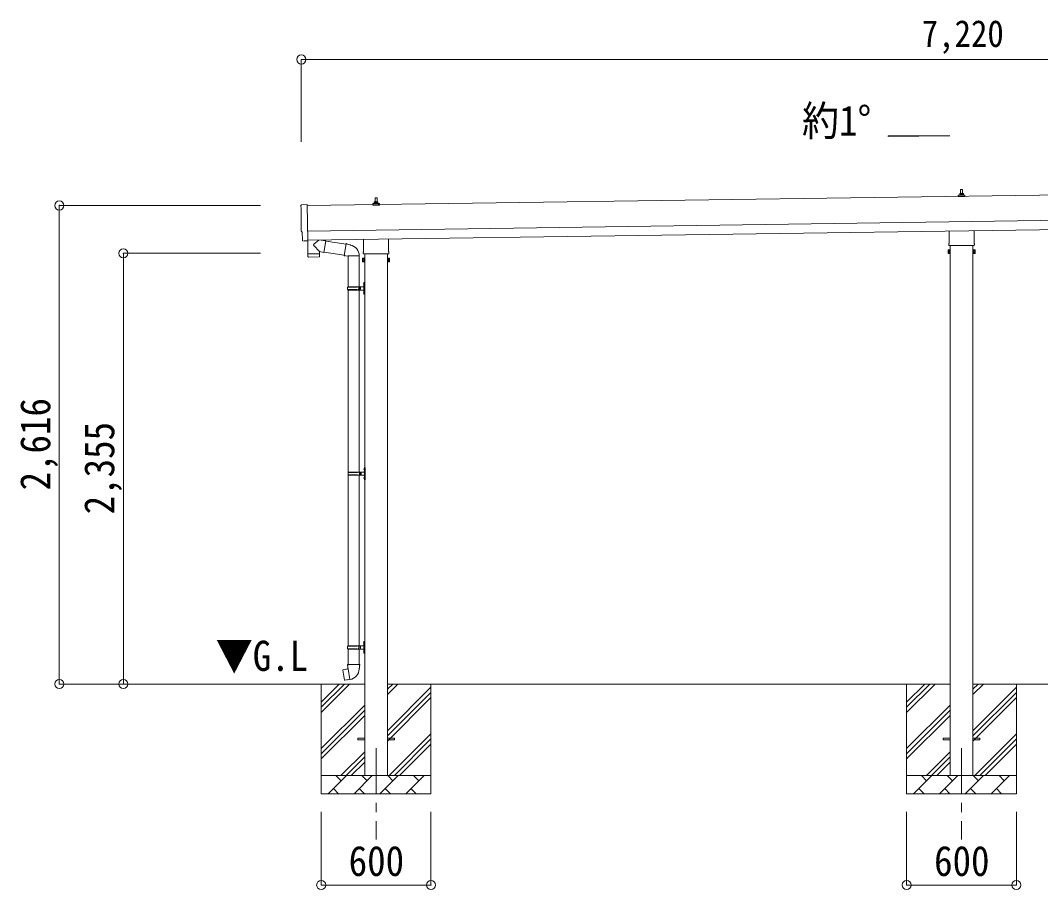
# Model space of a CAD drawing. Units: millimetres at full size, sheet at 1:50. Extents: x -14053 to 14053, y -9700 to 9700.
# Drawn here: x -1710 to 3867, y -6079 to -1327 of the extents above; entities that cross this region are included whole.
import ezdxf
from ezdxf.enums import TextEntityAlignment as Align

# ---------------------------------------------------------------- set-up
doc = ezdxf.new("R2010")
doc.units = ezdxf.units.MM
doc.header["$LTSCALE"] = 50
doc.header["$PDMODE"] = 32
doc.header["$PDSIZE"] = 50
doc.linetypes.add('CHAIN1', pattern=[8, 5, -1, 1, -1])
for name, color, linetype, lineweight in [('0-1_Defpoints', 7, 'CHAIN1', 9), ('0-2_TEXT1', 4, 'Continuous', 9), ('0-3_SHAPE', 7, 'Continuous', 9), ('0-7_PARTS2', 7, 'Continuous', 9), ('0-8_TABLE1', 6, 'Continuous', 9), ('0-9_DIM1', 7, 'Continuous', 9)]:
    doc.layers.add(name, color=color, linetype=linetype, lineweight=lineweight)
doc.styles.add('ＭＳ ゴシック', font='')
doc.styles.get('ＭＳ ゴシック').set_extended_font_data('MS Gothic')

msp = doc.modelspace()

# ---------------------------------------------------------------- linework, layer by layer
at = {"layer": '0-1_Defpoints'}
for p, q in [((234.55, -5305.37), (234.55, -5805.37)), ((3434.55, -5305.37), (3434.55, -5805.37))]:
    msp.add_line(p, q, dxfattribs=at)
at = {"layer": '0-2_TEXT1'}
for p, q in [((3369.73, -1957.71), (3033.73, -1962.51)), ((5676.74, -2256.21), (-141.85, -2339.33)), ((3416.3, -2290.9), (3416.3, -2283.18)), ((3416.68, -2282.4), (3452.41, -2282.4)), ((3417.06, -2282.21), (3423.78, -2280.58)), ((3424.16, -2280.4), (3444.93, -2280.4)), ((3424.55, -2279.61), (3424.55, -2275.4)), ((3425.55, -2275.4), (3443.55, -2275.4)), ((3428.55, -2275.4), (3429.27, -2251.87)), ((3430.27, -2250.9), (3438.82, -2250.9)), ((3439.82, -2251.87), (3440.55, -2275.4)), ((3444.55, -2279.61), (3444.55, -2275.4)), ((3452.03, -2282.21), (3445.31, -2280.58)), ((3452.8, -2290.9), (3452.8, -2283.18)), ((-173.47, -2336.35), (-141.93, -2334.25)), ((-141.93, -2334.25), (-139.08, -2533.08)), ((216.3, -2336.61), (216.3, -2328.9)), ((252.8, -2336.61), (216.3, -2336.61)), ((216.68, -2328.11), (252.41, -2328.11)), ((217.06, -2327.93), (223.78, -2326.3)), ((224.16, -2326.11), (244.93, -2326.11)), ((224.55, -2325.32), (224.55, -2321.11)), ((225.55, -2321.11), (243.55, -2321.11)), ((228.55, -2321.11), (229.27, -2297.59)), ((230.27, -2296.61), (238.82, -2296.61)), ((239.82, -2297.59), (240.55, -2321.11)), ((244.55, -2325.32), (244.55, -2321.11)), ((252.03, -2327.93), (245.31, -2326.3)), ((252.8, -2336.61), (252.8, -2328.9)), ((3452.8, -2290.9), (3416.3, -2290.9)), ((-139.85, -2479.32), (5678.74, -2396.2)), ((-139.14, -2529.32), (5679.45, -2446.19)), ((3366.25, -2544.89), (3366.25, -2479.24)), ((3502.85, -2477.29), (3502.85, -2544.89)), ((-158.72, -2533.36), (-165.64, -2533.1)), ((166.25, -2590.6), (166.25, -2524.95)), ((302.85, -2523), (302.85, -2590.6)), ((3364.55, -2553.66), (3364.55, -2548.16)), ((3502.48, -2557.16), (3366.61, -2557.16)), ((3372.05, -2557.16), (3372.05, -5455.37)), ((3497.05, -5455.37), (3497.05, -2557.16)), ((3504.55, -2548.16), (3504.55, -2553.66)), ((164.55, -2599.37), (164.55, -2593.87)), ((302.48, -2602.87), (166.61, -2602.87)), ((172.05, -2602.87), (172.05, -5455.37)), ((297.05, -2602.87), (297.05, -5455.37)), ((304.55, -2593.87), (304.55, -2599.37)), ((3360.55, -2583.16), (3361.3, -2581.84)), ((3360.55, -2583.16), (3360.55, -2600.16)), ((3360.55, -2600.16), (3361.3, -2601.47)), ((3367.55, -2581.84), (3361.3, -2581.84)), ((3367.55, -2586.75), (3361.3, -2586.75)), ((3367.55, -2596.57), (3361.3, -2596.57)), ((3367.55, -2601.47), (3361.3, -2601.47)), ((3367.55, -2601.47), (3367.55, -2581.84)), ((3367.55, -2582.46), (3370.05, -2582.46)), ((3370.05, -2600.86), (3367.55, -2600.86)), ((3497.05, -2602.16), (3499.05, -2602.16)), ((3501.55, -2582.46), (3499.05, -2582.46)), ((3499.05, -2600.86), (3501.55, -2600.86)), ((3501.55, -2601.47), (3501.55, -2581.84)), ((3501.55, -2581.84), (3507.79, -2581.84)), ((3501.55, -2586.75), (3507.79, -2586.75)), ((3501.55, -2596.57), (3507.79, -2596.57)), ((3501.55, -2601.47), (3507.79, -2601.47)), ((3508.55, -2583.16), (3507.79, -2581.84)), ((3508.55, -2600.16), (3507.79, -2601.47)), ((3508.55, -2583.16), (3508.55, -2600.16)), ((160.55, -2628.87), (161.3, -2627.56)), ((160.55, -2628.87), (160.55, -2645.87)), ((160.55, -2645.87), (161.3, -2647.19)), ((167.55, -2627.56), (161.3, -2627.56)), ((167.55, -2632.46), (161.3, -2632.46)), ((167.55, -2642.28), (161.3, -2642.28)), ((167.55, -2647.19), (161.3, -2647.19)), ((167.55, -2647.19), (167.55, -2627.56)), ((167.55, -2628.17), (170.05, -2628.17)), ((170.05, -2646.57), (167.55, -2646.57)), ((297.05, -2647.87), (299.05, -2647.87)), ((301.55, -2628.17), (299.05, -2628.17)), ((299.05, -2646.57), (301.55, -2646.57)), ((301.55, -2647.19), (301.55, -2627.56)), ((301.55, -2627.56), (307.79, -2627.56)), ((301.55, -2632.46), (307.79, -2632.46)), ((301.55, -2642.28), (307.79, -2642.28)), ((301.55, -2647.19), (307.79, -2647.19)), ((308.55, -2628.87), (307.79, -2627.56)), ((308.55, -2645.87), (307.79, -2647.19)), ((308.55, -2628.87), (308.55, -2645.87)), ((134.55, -5250.87), (172.05, -5250.87)), ((134.55, -5259.87), (134.55, -5250.87)), ((134.55, -5259.87), (172.05, -5259.87)), ((297.05, -5250.87), (334.55, -5250.87)), ((297.05, -5259.87), (334.55, -5259.87)), ((334.55, -5259.87), (334.55, -5250.87)), ((3334.55, -5250.87), (3372.05, -5250.87)), ((3334.55, -5259.87), (3334.55, -5250.87)), ((3334.55, -5259.87), (3372.05, -5259.87)), ((3497.05, -5250.87), (3534.55, -5250.87)), ((3497.05, -5259.87), (3534.55, -5259.87)), ((3534.55, -5259.87), (3534.55, -5250.87))]:
    msp.add_line(p, q, dxfattribs=at)
for points in [[(-168.52, -2530.15), (-169.19, -2483.13), (-169.79, -2483.13)], [(-157.98, -2533.08), (-157.32, -2532.44), (-139.08, -2533.09)], [(3499.05, -2602.16), (3499.05, -2581.16), (3497.05, -2581.16)], [(299.05, -2647.87), (299.05, -2626.87), (297.05, -2626.87)]]:
    msp.add_lwpolyline(points, dxfattribs=at)
for points in [[(3370.05, -2602.16), (3370.05, -2581.16), (3372.05, -2581.16), (3372.05, -2602.16)], [(170.05, -2647.87), (170.05, -2626.87), (172.05, -2626.87), (172.05, -2647.87)]]:
    msp.add_lwpolyline(points, close=True, dxfattribs=at)
for centre, radius, start, end in [((3417.3, -2283.18), 1, 103.62699, 180), ((3423.55, -2279.61), 1, 283.62699, 0), ((3428.63, -2276.03), 4.13, 90, 171.17633), ((3425.55, -2276.4), 1, 90, 180), ((3430.27, -2251.9), 1, 90, 178.60509), ((3437.88, -2275.4), 4.83, 133.60282, 180), ((3431.21, -2275.4), 4.83, 0, 46.39718), ((3438.82, -2251.9), 1, 1.39491, 90), ((3440.46, -2276.03), 4.13, 8.82367, 90), ((3443.55, -2276.4), 1, 0, 90), ((3445.55, -2279.61), 1, 180, 256.37301), ((3451.8, -2283.18), 1, 0, 76.37301), ((217.3, -2328.9), 1, 103.62699, 180), ((223.55, -2325.32), 1, 283.62699, 0), ((228.63, -2321.74), 4.13, 90, 171.17633), ((225.55, -2322.11), 1, 90, 180), ((230.27, -2297.61), 1, 90, 178.60509), ((237.88, -2321.11), 4.83, 133.60282, 180), ((231.21, -2321.11), 4.83, 0, 46.39718), ((238.82, -2297.61), 1, 1.39491, 90), ((240.46, -2321.74), 4.13, 8.82367, 90), ((243.55, -2322.11), 1, 0, 90), ((245.55, -2325.32), 1, 180, 256.37301), ((251.8, -2328.9), 1, 0, 76.37301), ((3368.55, -2548.16), 4, 125.09963, 180), ((3368.55, -2553.66), 4, 180, 194.47751), ((3368.55, -2553.66), 4, 194.47751, 241.04498), ((3500.55, -2553.66), 4, 298.95502, 345.52249), ((3500.55, -2548.16), 4, 0, 54.90037), ((3500.55, -2553.66), 4, 345.52249, 0), ((168.55, -2593.87), 4, 125.09963, 180), ((168.55, -2599.37), 4, 180, 194.47751), ((168.55, -2599.37), 4, 194.47751, 241.04498), ((300.55, -2599.37), 4, 298.95502, 345.52249), ((300.55, -2593.87), 4, 0, 54.90037), ((300.55, -2599.37), 4, 345.52249, 0), ((3364.89, -2584.3), 4.34, 145.61575, 214.38425), ((3376.79, -2591.66), 16.24, 162.41205, 197.58795), ((3364.89, -2599.02), 4.34, 145.61575, 214.38425), ((3492.3, -2591.66), 16.24, 342.41205, 17.58795), ((3504.2, -2584.3), 4.34, 325.61575, 34.38425), ((3504.2, -2599.02), 4.34, 325.61575, 34.38425), ((164.89, -2630.01), 4.34, 145.61575, 214.38425), ((164.89, -2644.73), 4.34, 145.61575, 214.38425), ((176.79, -2637.37), 16.24, 162.41205, 197.58795), ((292.3, -2637.37), 16.24, 342.41205, 17.58795), ((304.2, -2630.01), 4.34, 325.61575, 34.38425), ((304.2, -2644.73), 4.34, 325.61575, 34.38425)]:
    msp.add_arc(centre, radius, start, end, dxfattribs=at)
for centre, major_axis, ratio, start_param, end_param in [((-173.27, -2339.34), (-3, -0.04), 0.99863, 4.7647489, 6.2979817), ((-4937.64, -2477.84), (4762.89, 68.04), 0.99863, 6.2686928, 6.2979817), ((-169.86, -2478.74), (-4.41, -0.06), 0.99863, 6.2686928, 7.8539816), ((-165.52, -2530.1), (-2.15, -2.1), 0.9974, 5.5252311, 7.0411395), ((-158.67, -2532.36), (-0.717, -0.7), 0.9974, 0.7579542, 1.5707963)]:
    msp.add_ellipse(centre, major_axis=major_axis, ratio=ratio, start_param=start_param, end_param=end_param, dxfattribs=at)
at = {"layer": '0-3_SHAPE'}
for p, q in [((172.05, -4955.37), (-696.99, -4955.37)), ((-65.45, -4955.37), (-65.45, -5555.37)), ((-65.45, -5053.85), (33.03, -4955.37)), ((-65.45, -5110.42), (89.6, -4955.37)), ((-65.45, -5082.14), (61.31, -4955.37)), ((3372.05, -4955.37), (297.05, -4955.37)), ((297.05, -5012.48), (354.15, -4955.37)), ((297.05, -4984.2), (325.87, -4955.37)), ((534.55, -4955.37), (534.55, -5555.37)), ((3134.55, -4955.37), (3134.55, -5555.37)), ((3134.55, -5053.85), (3233.03, -4955.37)), ((3134.55, -5110.42), (3289.6, -4955.37)), ((3134.55, -5082.14), (3261.31, -4955.37)), ((6572.05, -4955.37), (3497.05, -4955.37)), ((3497.05, -5012.48), (3554.15, -4955.37)), ((3497.05, -4984.2), (3525.87, -4955.37)), ((3734.55, -4955.37), (3734.55, -5555.37)), ((297.05, -5210.47), (534.55, -4972.97)), ((297.05, -5238.76), (534.55, -5001.26)), ((3497.05, -5210.47), (3734.55, -4972.97)), ((3497.05, -5238.76), (3734.55, -5001.26)), ((-65.45, -5308.41), (172.05, -5070.91)), ((297.05, -5267.04), (534.55, -5029.54)), ((3134.55, -5308.41), (3372.05, -5070.91)), ((3497.05, -5267.04), (3734.55, -5029.54)), ((-65.45, -5336.7), (172.05, -5099.2)), ((-65.45, -5364.98), (172.05, -5127.48)), ((3134.55, -5336.7), (3372.05, -5099.2)), ((3134.55, -5364.98), (3372.05, -5127.48)), ((306.7, -5455.37), (534.55, -5227.53)), ((3506.7, -5455.37), (3734.55, -5227.53)), ((334.99, -5455.37), (534.55, -5255.81)), ((363.27, -5455.37), (534.55, -5284.1)), ((3534.99, -5455.37), (3734.55, -5255.81)), ((3563.27, -5455.37), (3734.55, -5284.1)), ((42.14, -5455.37), (172.05, -5325.47)), ((3242.14, -5455.37), (3372.05, -5325.47)), ((70.43, -5455.37), (172.05, -5353.76)), ((98.71, -5455.37), (172.05, -5382.04)), ((3270.43, -5455.37), (3372.05, -5353.76)), ((3298.71, -5455.37), (3372.05, -5382.04)), ((-65.45, -5455.37), (534.55, -5455.37)), ((-27.59, -5555.37), (72.41, -5455.37)), ((43.86, -5483.93), (15.31, -5455.37)), ((113.83, -5555.37), (213.83, -5455.37)), ((185.28, -5483.93), (156.73, -5455.37)), ((255.26, -5555.37), (355.26, -5455.37)), ((326.7, -5483.93), (298.15, -5455.37)), ((396.68, -5555.37), (496.68, -5455.37)), ((468.12, -5483.93), (439.57, -5455.37)), ((3134.55, -5455.37), (3734.55, -5455.37)), ((3172.41, -5555.37), (3272.41, -5455.37)), ((3243.86, -5483.93), (3215.31, -5455.37)), ((3313.83, -5555.37), (3413.83, -5455.37)), ((3385.28, -5483.93), (3356.73, -5455.37)), ((3455.26, -5555.37), (3555.26, -5455.37)), ((3526.7, -5483.93), (3498.15, -5455.37)), ((3596.68, -5555.37), (3696.68, -5455.37)), ((3668.12, -5483.93), (3639.57, -5455.37)), ((534.55, -5555.37), (-65.45, -5555.37)), ((0.97, -5526.82), (29.52, -5555.37)), ((142.39, -5526.82), (170.94, -5555.37)), ((283.81, -5526.82), (312.36, -5555.37)), ((425.23, -5526.82), (453.78, -5555.37)), ((3734.55, -5555.37), (3134.55, -5555.37)), ((3200.97, -5526.82), (3229.52, -5555.37)), ((3342.39, -5526.82), (3370.94, -5555.37)), ((3483.81, -5526.82), (3512.36, -5555.37)), ((3625.23, -5526.82), (3653.78, -5555.37))]:
    msp.add_line(p, q, dxfattribs=at)
at = {"layer": '0-7_PARTS2', "color": 4}
for p, q in [((3033.73, -1962.51), (3033.73, -1957.71)), ((3033.73, -1957.71), (3369.73, -1957.71))]:
    msp.add_line(p, q, dxfattribs=at)
at = {"layer": '0-8_TABLE1'}
for p, q in [((-174.45, -1541.26), (-174.45, -1991.26)), ((7045.55, -1541.26), (-174.45, -1541.26)), ((-1496.99, -2339.01), (-396.99, -2339.01)), ((-1496.99, -2339.01), (-1496.99, -4955.37)), ((-1146.99, -2600.37), (-396.99, -2600.37)), ((-1146.99, -2600.37), (-1146.99, -4955.37)), ((-1496.99, -4955.37), (-696.99, -4955.37)), ((-65.45, -6054.37), (-65.45, -5654.37)), ((534.55, -6054.37), (534.55, -5654.37)), ((3134.55, -6054.37), (3134.55, -5654.37)), ((3734.55, -6054.37), (3734.55, -5654.37)), ((-65.45, -6054.37), (534.55, -6054.37)), ((3134.55, -6054.37), (3734.55, -6054.37))]:
    msp.add_line(p, q, dxfattribs=at)
for p in [(-174.45, -1541.26), (-1496.99, -2339.01), (-1146.99, -2600.37), (-1496.99, -4955.37), (-1146.99, -4955.37), (-65.45, -6054.37), (534.55, -6054.37), (3134.55, -6054.37), (3734.55, -6054.37)]:
    msp.add_point(p, dxfattribs=at)
at = {"layer": '0-9_DIM1'}
for p, q in [((-74.65, -2591.38), (-105.52, -2558.28)), ((-77.69, -2528.44), (-105.34, -2550.95)), ((-40.07, -2532.45), (-65.91, -2528.27)), ((-40.07, -2532.45), (-50.24, -2595.33)), ((-40.37, -2534.28), (70.67, -2551.43)), ((71, -2549.62), (59.93, -2612.35)), ((71, -2549.62), (90.63, -2553.43)), ((75.7, -2548.26), (76.12, -2550.61)), ((90.63, -2553.43), (92.32, -2555.06)), ((92.32, -2555.06), (94.43, -2555.51)), ((-138.45, -2605.31), (-138.04, -2618.36)), ((-77.46, -2620.44), (-134.99, -2621.27)), ((-133.97, -2604.25), (-133.94, -2605.25)), ((-78.97, -2603.46), (-78.98, -2604.46)), ((-74.65, -2591.38), (-50.24, -2595.33)), ((-74.65, -2591.38), (-74.47, -2603.4)), ((-49.94, -2593.51), (60.25, -2610.53)), ((59.93, -2612.35), (79.69, -2615.48)), ((59.93, -2612.35), (60.33, -2614.6)), ((60.33, -2614.6), (63.89, -2615.23)), ((63.89, -2615.23), (65.09, -2613.16)), ((79.69, -2615.48), (81.9, -2614.49)), ((142.19, -2614.89), (81.01, -2614.89)), ((82.05, -2614.89), (82.05, -2783.38)), ((142.05, -2614.89), (142.05, -3796.37)), ((79.05, -2785.38), (129.38, -2785.38)), ((80.05, -2783.38), (166.05, -2783.38)), ((80.05, -2783.38), (80.05, -2785.38)), ((139.05, -2783.38), (139.05, -2787.88)), ((139.05, -2787.88), (141.05, -2787.88)), ((141.05, -2787.88), (141.05, -2796.88)), ((147.05, -2783.38), (147.05, -2801.38)), ((147.05, -2787.88), (150.05, -2787.88)), ((150.05, -2787.88), (150.05, -2796.88)), ((165.74, -2766.23), (167.79, -2767.23)), ((167.01, -2764.23), (167.65, -2764.23)), ((167.01, -2764.23), (167.01, -2772.53)), ((167.01, -2772.53), (167.65, -2772.53)), ((167.65, -2764.23), (168.05, -2764.63)), ((167.79, -2767.23), (168.4, -2768.38)), ((168.05, -2760.38), (171.05, -2758.88)), ((168.05, -2760.38), (168.05, -2824.38)), ((171.05, -2758.88), (171.05, -2825.88)), ((171.05, -2758.88), (172.05, -2758.88)), ((172.05, -2758.88), (172.05, -2825.88)), ((79.05, -2799.38), (129.38, -2799.38)), ((80.05, -2801.38), (80.05, -2799.38)), ((80.05, -2801.38), (166.05, -2801.38)), ((82.05, -2801.38), (82.05, -3796.37)), ((139.05, -2801.38), (139.05, -2796.88)), ((139.05, -2796.88), (141.05, -2796.88)), ((147.05, -2796.88), (150.05, -2796.88)), ((165.74, -2814.23), (167.79, -2815.23)), ((167.01, -2812.23), (167.65, -2812.23)), ((167.01, -2812.23), (167.01, -2820.53)), ((167.01, -2820.53), (167.65, -2820.53)), ((167.65, -2812.23), (167.65, -2820.53)), ((167.65, -2812.23), (168.05, -2812.63)), ((167.65, -2820.53), (168.05, -2820.13)), ((167.79, -2815.23), (168.4, -2816.38)), ((168.05, -2824.38), (171.05, -2825.88)), ((171.05, -2825.88), (172.05, -2825.88)), ((168.24, -3779.22), (170.29, -3780.22)), ((169.51, -3777.22), (170.15, -3777.22)), ((169.51, -3777.22), (169.51, -3785.52)), ((169.51, -3785.52), (170.15, -3785.52)), ((170.15, -3777.22), (170.55, -3777.62)), ((170.29, -3780.22), (170.9, -3781.37)), ((170.55, -3773.37), (173.55, -3771.87)), ((170.55, -3773.37), (170.55, -3837.37)), ((173.55, -3771.87), (173.55, -3838.87)), ((173.55, -3771.87), (174.55, -3771.87)), ((174.55, -3771.87), (174.55, -3838.87)), ((81.55, -3798.37), (131.88, -3798.37)), ((81.55, -3812.37), (131.88, -3812.37)), ((82.05, -3814.36), (82.05, -4746.37)), ((82.55, -3796.37), (168.55, -3796.37)), ((82.55, -3796.37), (82.55, -3798.37)), ((82.55, -3814.37), (82.55, -3812.37)), ((82.55, -3814.37), (168.55, -3814.37)), ((141.55, -3796.37), (141.55, -3800.87)), ((141.55, -3800.87), (143.55, -3800.87)), ((141.55, -3814.37), (141.55, -3809.87)), ((141.55, -3809.87), (143.55, -3809.87)), ((142.05, -3814.36), (142.05, -4746.37)), ((143.55, -3800.87), (143.55, -3809.87)), ((149.55, -3796.37), (149.55, -3814.37)), ((149.55, -3800.87), (152.55, -3800.87)), ((149.55, -3809.87), (152.55, -3809.87)), ((152.55, -3800.87), (152.55, -3809.87)), ((168.24, -3827.22), (170.29, -3828.22)), ((169.51, -3825.22), (170.15, -3825.22)), ((169.51, -3825.22), (169.51, -3833.52)), ((169.51, -3833.52), (170.15, -3833.52)), ((170.15, -3825.22), (170.15, -3833.52)), ((170.15, -3825.22), (170.55, -3825.62)), ((170.15, -3833.52), (170.55, -3833.12)), ((170.29, -3828.22), (170.9, -3829.37)), ((170.54, -3837.37), (173.55, -3838.87)), ((173.55, -3838.87), (174.55, -3838.87)), ((165.74, -4729.22), (167.79, -4730.22)), ((167.01, -4727.22), (167.65, -4727.22)), ((167.01, -4727.22), (167.01, -4735.52)), ((167.01, -4735.52), (167.65, -4735.52)), ((167.65, -4727.22), (168.05, -4727.62)), ((167.79, -4730.22), (168.4, -4731.37)), ((168.05, -4723.37), (171.05, -4721.87)), ((168.05, -4723.37), (168.05, -4787.37)), ((171.05, -4721.87), (171.05, -4788.87)), ((171.05, -4721.87), (172.05, -4721.87)), ((172.05, -4721.87), (172.05, -4788.87)), ((79.05, -4748.37), (129.38, -4748.37)), ((79.05, -4762.37), (129.38, -4762.37)), ((80.05, -4746.37), (166.05, -4746.37)), ((80.05, -4746.37), (80.05, -4748.37)), ((80.05, -4764.37), (80.05, -4762.37)), ((80.05, -4764.37), (166.05, -4764.37)), ((82.05, -4764.37), (82.05, -4849.3)), ((139.05, -4746.37), (139.05, -4750.87)), ((139.05, -4750.87), (141.05, -4750.87)), ((139.05, -4764.37), (139.05, -4759.87)), ((139.05, -4759.87), (141.05, -4759.87)), ((141.05, -4750.87), (141.05, -4759.87)), ((142.05, -4764.37), (142.05, -4849.3)), ((147.05, -4746.37), (147.05, -4764.37)), ((147.05, -4750.87), (150.05, -4750.87)), ((147.05, -4759.87), (150.05, -4759.87)), ((150.05, -4750.87), (150.05, -4759.87)), ((165.74, -4777.22), (167.79, -4778.22)), ((167.01, -4775.22), (167.65, -4775.22)), ((167.01, -4775.22), (167.01, -4783.52)), ((167.01, -4783.52), (167.65, -4783.52)), ((167.65, -4775.22), (167.65, -4783.52)), ((167.65, -4775.22), (168.05, -4775.62)), ((167.65, -4783.52), (168.05, -4783.12)), ((167.79, -4778.22), (168.4, -4779.37)), ((168.05, -4787.37), (171.05, -4788.87)), ((171.05, -4788.87), (172.05, -4788.87)), ((80.2, -4849.3), (78.05, -4850.08)), ((78.05, -4850.08), (78.05, -4853.7)), ((143.9, -4849.3), (80.2, -4849.3)), ((80.2, -4849.3), (80.54, -4869.3)), ((143.9, -4849.3), (143.55, -4869.3)), ((143.9, -4849.3), (146.05, -4850.08)), ((146.05, -4850.08), (146.05, -4853.7)), ((53.59, -4877.75), (52.78, -4878.92)), ((52.78, -4878.92), (62.4, -4933.48)), ((81.45, -4872.5), (53.59, -4877.75)), ((66.33, -4875.15), (66.12, -4875.39)), ((78.05, -4853.7), (80.29, -4854.51)), ((80.54, -4869.3), (81.9, -4871.3)), ((91.81, -4929.8), (81.67, -4872.32)), ((81.7, -4871.5), (81.7, -4872.21)), ((81.9, -4871.3), (81.86, -4871.3)), ((142.23, -4871.24), (142.16, -4873.4)), ((143.55, -4869.3), (142.23, -4871.24)), ((146.05, -4853.7), (143.8, -4854.51)), ((76.42, -4932.39), (76.14, -4932.23)), ((92.11, -4930.56), (91.87, -4929.9))]:
    msp.add_line(p, q, dxfattribs=at)
for points in [[(-139.49, -2533.07), (-138.47, -2604.31), (-74.47, -2603.4)], [(71, -2549.62), (72.14, -2547.64), (75.7, -2548.26)], [(-74.5, -2617.45), (-74.46, -2604.4), (-138.45, -2605.31)], [(165.74, -2770.53), (167.79, -2769.53), (168.4, -2768.38)], [(167.65, -2764.23), (167.65, -2772.53), (168.05, -2772.13)], [(165.74, -2818.53), (167.79, -2817.53), (168.4, -2816.38)], [(168.24, -3783.52), (170.29, -3782.52), (170.9, -3781.37)], [(170.15, -3777.22), (170.15, -3785.52), (170.55, -3785.12)], [(168.24, -3831.52), (170.29, -3830.52), (170.9, -3829.37)], [(165.74, -4733.52), (167.79, -4732.52), (168.4, -4731.37)], [(167.65, -4727.22), (167.65, -4735.52), (168.05, -4735.12)], [(165.74, -4781.52), (167.79, -4780.52), (168.4, -4779.37)], [(68.57, -4874.93), (68.29, -4874.78), (66.33, -4875.15)], [(91.54, -4929.7), (63.56, -4934.3), (62.4, -4933.48)], [(78.61, -4931.83), (78.39, -4932.07), (76.42, -4932.39)]]:
    msp.add_lwpolyline(points, dxfattribs=at)
for centre, radius, start, end in [((-102.03, -2554.69), 5, 131.47396, 225.79244), ((81.9, -2614.49), 60.3, 359.62495, 78), ((-135.04, -2618.27), 3, 181.81845, 270.86677), ((-77.5, -2617.44), 3, 270.81845, 359.81845), ((127.8, -2792.38), 49.25, 171.82876, 180.00002), ((129.38, -2783.38), 2, 270, 359.99998), ((171.34, -2768.38), 6, 136.21765, 223.78235), ((166.05, -2781.38), 2, 270, 359.99998), ((127.8, -2792.38), 49.25, 180.00002, 188.17127), ((129.38, -2801.38), 2, 0.00005, 90.00004), ((171.34, -2816.38), 6, 136.21765, 223.78235), ((166.05, -2803.38), 2, 0.00005, 90.00004), ((173.84, -3781.37), 6, 136.21765, 223.78235), ((130.3, -3805.37), 49.25, 171.82876, 180.00002), ((130.3, -3805.37), 49.25, 180.00002, 188.17127), ((131.88, -3796.37), 2, 270, 359.99998), ((131.88, -3814.37), 2, 0.00005, 90.00004), ((173.84, -3829.37), 6, 136.21765, 223.78235), ((168.55, -3794.37), 2, 270, 359.99998), ((168.55, -3816.37), 2, 0.00005, 90.00004), ((171.34, -4731.37), 6, 136.21765, 223.78235), ((127.8, -4755.37), 49.25, 171.82876, 180.00002), ((127.8, -4755.37), 49.25, 180.00002, 188.17127), ((129.38, -4746.37), 2, 270, 359.99998), ((129.38, -4764.37), 2, 0.00005, 90.00004), ((171.34, -4779.37), 6, 136.21765, 223.78235), ((166.05, -4744.37), 2, 270, 359.99998), ((166.05, -4766.37), 2, 0.00005, 90.00004), ((81.4, -4872.21), 0.3, 280.66842, 0), ((81.9, -4871.5), 0.2, 100, 180), ((81.9, -4871.3), 60.3, 279.96938, 358), ((91.59, -4930), 0.3, 20, 99.33158), ((92.3, -4930.49), 0.2, 200, 279.96938)]:
    msp.add_arc(centre, radius, start, end, dxfattribs=at)

# ---------------------------------------------------------------- texts
at = {"layer": '0-7_PARTS2', "style": 'ＭＳ ゴシック', "width": 0.9}
for s, p in [('約1°', (2562.65, -2007.76)), ('▼G.L', (-642.33, -4933.16))]:
    msp.add_text(s, height=165, dxfattribs=at).set_placement(p, align=Align.BOTTOM_LEFT)
at = {"layer": '0-8_TABLE1', "color": 7, "style": 'ＭＳ ゴシック', "width": 0.9}
for s, height, p in [('7,220', 146.6, (3216.8, -1516.26)), ('600', 165, (84.55, -6054.37)), ('600', 165, (3284.55, -6054.37))]:
    msp.add_text(s, height=height, dxfattribs=at).set_placement(p, align=Align.BOTTOM_LEFT)
for s, p in [('2,616', (-1496.99, -3897.19)), ('2,355', (-1146.99, -4027.87))]:
    msp.add_text(s, height=165, rotation=90, dxfattribs=at).set_placement(p, align=Align.BOTTOM_LEFT)

doc.saveas('drawing.dxf')
